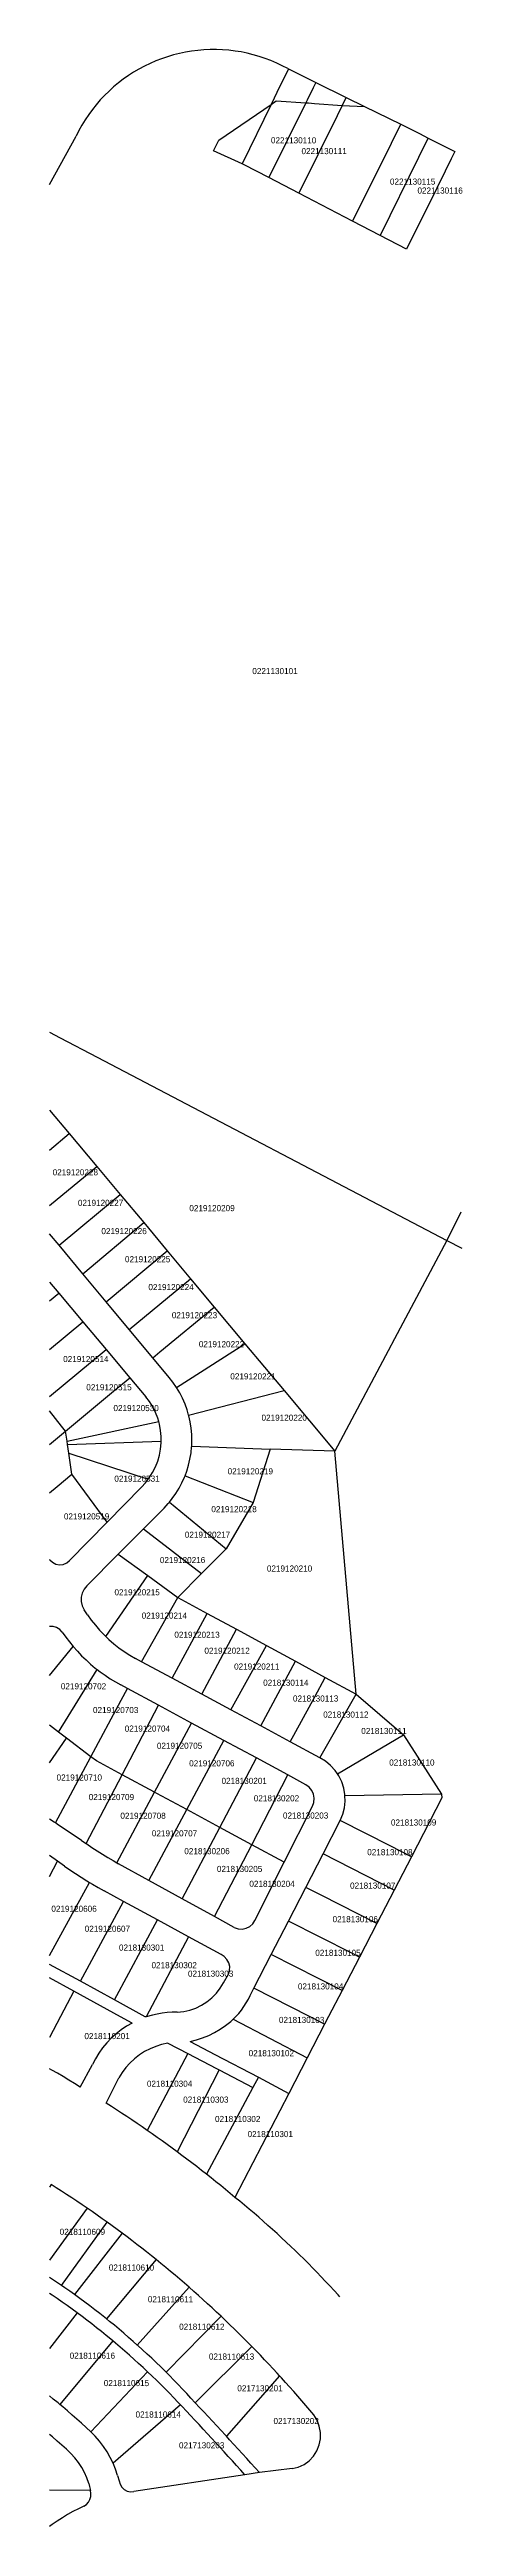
# Model space of a CAD drawing. Header units: inches. Extents: x 3124125 to 3124802, y 10081745 to 10085808.
import ezdxf

# ---------------------------------------------------------------- set-up
doc = ezdxf.new("R2010")
doc.units = ezdxf.units.IN
doc.header["$MEASUREMENT"] = 0
doc.layers.add('labels', color=10, linetype='Continuous')
doc.layers.add('parcels', color=10, linetype='Continuous')

msp = doc.modelspace()

# ---------------------------------------------------------------- linework, layer by layer
at = {"layer": 'parcels', "color": 7}
for p, q in [((3124512.75, 10085767.916667), (3124502.75, 10085747.416667)), ((3124516.666667, 10085775.833333), (3124512.75, 10085767.916667)), ((3124515.666667, 10085776.333333), (3124516.666667, 10085775.833333)), ((3124516.666667, 10085775.833333), (3124561.5, 10085753.666667)), ((3124402.666667, 10085659.166667), (3124488.25, 10085717.666667)), ((3124488.25, 10085717.666667), (3124440.833333, 10085620.333333)), ((3124545.083333, 10085720.25), (3124484.666667, 10085597.666667)), ((3124502.75, 10085747.416667), (3124488.25, 10085717.666667)), ((3124547.166667, 10085724.583333), (3124545.083333, 10085720.25)), ((3124545.083333, 10085720.25), (3124549.833333, 10085720)), ((3124557.25, 10085745.083333), (3124547.166667, 10085724.583333)), ((3124549.833333, 10085720), (3124559.166667, 10085719.333333)), ((3124561.5, 10085753.666667), (3124557.25, 10085745.083333)), ((3124559.166667, 10085719.333333), (3124604.75, 10085715.916667)), ((3124561.5, 10085753.666667), (3124611.25, 10085729.166667)), ((3124606.583333, 10085719.666667), (3124604.75, 10085715.916667)), ((3124611.25, 10085729.166667), (3124606.583333, 10085719.666667)), ((3124611.25, 10085729.166667), (3124641.333333, 10085714.333333)), ((3124596.5, 10085699.166667), (3124533.833333, 10085572.083333)), ((3124604.75, 10085715.916667), (3124596.5, 10085699.166667)), ((3124604.75, 10085715.916667), (3124641.333333, 10085714.333333)), ((3124641.333333, 10085714.333333), (3124700.75, 10085685.083333)), ((3124700.75, 10085685.083333), (3124695.25, 10085674)), ((3124700.75, 10085685.083333), (3124731.666667, 10085669.833333)), ((3124125, 10085586.333333), (3124168.666667, 10085665.833333)), ((3124685.083333, 10085653.583333), (3124622, 10085526.166667)), ((3124695.25, 10085674), (3124685.083333, 10085653.583333)), ((3124740, 10085651), (3124729.916667, 10085630.5)), ((3124731.666667, 10085669.833333), (3124745.75, 10085662.583333)), ((3124745.75, 10085662.583333), (3124740, 10085651)), ((3124745.75, 10085662.583333), (3124758.083333, 10085656.333333)), ((3124758.083333, 10085656.333333), (3124789.5, 10085640.333333)), ((3124444, 10085618.833333), (3124440.833333, 10085620.333333)), ((3124484.666667, 10085597.666667), (3124444, 10085618.833333)), ((3124533.833333, 10085572.083333), (3124484.666667, 10085597.666667)), ((3124729.916667, 10085630.5), (3124667, 10085502.666667)), ((3124622, 10085526.166667), (3124533.833333, 10085572.083333)), ((3124759.833333, 10085580.25), (3124710.333333, 10085480.166667)), ((3124667, 10085502.666667), (3124622, 10085526.166667)), ((3124710.333333, 10085480.166667), (3124667, 10085502.666667)), ((3124125, 10084195.916667), (3124142.666667, 10084186.666667)), ((3124142.666667, 10084186.666667), (3124203.083333, 10084155)), ((3124203.083333, 10084155), (3124776.333333, 10083854.5)), ((3124125, 10084068.25), (3124157.166667, 10084029.75)), ((3124125, 10084002.583333), (3124157.166667, 10084029.75)), ((3124157.166667, 10084029.75), (3124202.416667, 10083975.666667)), ((3124125, 10083911.583333), (3124202.416667, 10083975.666667)), ((3124202.416667, 10083975.666667), (3124240.916667, 10083929.666667)), ((3124140.5, 10083846.583333), (3124240.916667, 10083929.666667)), ((3124240.916667, 10083929.666667), (3124279.416667, 10083883.666667)), ((3124799.5, 10083900.666667), (3124776.333333, 10083854.5)), ((3124140.5, 10083846.583333), (3124125, 10083865.25)), ((3124179.416667, 10083799.916667), (3124279.416667, 10083883.666667)), ((3124279.416667, 10083883.666667), (3124317.916667, 10083837.666667)), ((3124776.333333, 10083854.5), (3124690.666667, 10083693.333333)), ((3124776.333333, 10083854.5), (3124800.833333, 10083841.666667)), ((3124179.416667, 10083799.916667), (3124140.5, 10083846.583333)), ((3124217.75, 10083753.833333), (3124317.916667, 10083837.666667)), ((3124317.916667, 10083837.666667), (3124356.333333, 10083791.666667)), ((3124125, 10083786.25), (3124140.083333, 10083768.25)), ((3124125, 10083755.666667), (3124140.083333, 10083768.25)), ((3124140.083333, 10083768.25), (3124179.833333, 10083720.916667)), ((3124217.75, 10083753.833333), (3124179.416667, 10083799.916667)), ((3124255.75, 10083708.333333), (3124343.333333, 10083780.916667)), ((3124343.333333, 10083780.916667), (3124356.333333, 10083791.666667)), ((3124356.333333, 10083791.666667), (3124395.083333, 10083745.333333)), ((3124255.75, 10083708.333333), (3124217.75, 10083753.833333)), ((3124306.083333, 10083672), (3124395.083333, 10083745.333333)), ((3124395.083333, 10083745.333333), (3124445.416667, 10083685.166667)), ((3124125, 10083675.666667), (3124179.833333, 10083720.916667)), ((3124179.833333, 10083720.916667), (3124217.666667, 10083675.833333)), ((3124294.166667, 10083662.166667), (3124255.75, 10083708.333333)), ((3124690.666667, 10083693.333333), (3124680.166667, 10083673.666667)), ((3124125, 10083598.416667), (3124217.666667, 10083675.833333)), ((3124217.666667, 10083675.833333), (3124256.583333, 10083629.416667)), ((3124294.166667, 10083662.166667), (3124306.083333, 10083672)), ((3124321, 10083629.916667), (3124294.166667, 10083662.166667)), ((3124333.166667, 10083613.416667), (3124445.416667, 10083685.166667)), ((3124445.416667, 10083685.166667), (3124509.75, 10083608.25)), ((3124680.166667, 10083673.666667), (3124592.666667, 10083509.083333)), ((3124151.416667, 10083541.666667), (3124230, 10083607.25)), ((3124230, 10083607.25), (3124256.583333, 10083629.416667)), ((3124256.583333, 10083629.416667), (3124282.75, 10083598.166667)), ((3124353.083333, 10083567.916667), (3124509.75, 10083608.25)), ((3124509.75, 10083608.25), (3124592.666667, 10083509.083333)), ((3124144.75, 10083550.083333), (3124125, 10083575.166667)), ((3124125, 10083519.583333), (3124151.416667, 10083541.666667)), ((3124151.416667, 10083541.666667), (3124144.75, 10083550.083333)), ((3124153.75, 10083525.083333), (3124151.416667, 10083541.666667)), ((3124153.75, 10083525.083333), (3124304, 10083557.5)), ((3124154.5, 10083519.833333), (3124153.75, 10083525.083333)), ((3124154.5, 10083519.833333), (3124308, 10083525.25)), ((3124156.5, 10083505.75), (3124154.5, 10083519.833333)), ((3124161.416667, 10083471.333333), (3124156.5, 10083505.75)), ((3124156.5, 10083505.75), (3124286.666667, 10083462.75)), ((3124358.083333, 10083517.166667), (3124486.916667, 10083512.416667)), ((3124486.916667, 10083512.416667), (3124459, 10083424.583333)), ((3124592.666667, 10083509.083333), (3124486.916667, 10083512.416667)), ((3124627.5, 10083110.333333), (3124592.666667, 10083509.083333)), ((3124125, 10083440.666667), (3124137.5, 10083451.166667)), ((3124137.5, 10083451.166667), (3124161.416667, 10083471.333333)), ((3124219.333333, 10083392.333333), (3124161.416667, 10083471.333333)), ((3124219.333333, 10083392.333333), (3124275.5, 10083449.666667)), ((3124347.166667, 10083468.666667), (3124459, 10083424.583333)), ((3124278.916667, 10083381.5), (3124312.75, 10083415.583333)), ((3124321.583333, 10083425.5), (3124414.75, 10083348.916667)), ((3124459, 10083424.583333), (3124414.75, 10083348.916667)), ((3124157.916667, 10083329.583333), (3124219.333333, 10083392.333333)), ((3124237.583333, 10083339.916667), (3124278.916667, 10083381.5)), ((3124278.916667, 10083381.5), (3124374.25, 10083308.416667)), ((3124125.416667, 10083330.833333), (3124125, 10083331.416667)), ((3124186, 10083287.916667), (3124237.583333, 10083339.916667)), ((3124237.583333, 10083339.916667), (3124285.916667, 10083304.833333)), ((3124414.75, 10083348.916667), (3124374.25, 10083308.416667)), ((3124217.083333, 10083205.166667), (3124285.916667, 10083304.833333)), ((3124285.916667, 10083304.833333), (3124335.166667, 10083269.166667)), ((3124374.25, 10083308.416667), (3124335.166667, 10083269.166667)), ((3124187.25, 10083240.666667), (3124181.5, 10083248.916667)), ((3124275.833333, 10083163.583333), (3124335.166667, 10083269.166667)), ((3124326.083333, 10083136.5), (3124383.5, 10083242.916667)), ((3124335.166667, 10083269.166667), (3124383.5, 10083242.916667)), ((3124383.5, 10083242.916667), (3124431.666667, 10083216.75)), ((3124374.583333, 10083110.333333), (3124431.666667, 10083216.75)), ((3124431.666667, 10083216.75), (3124480.5, 10083190.166667)), ((3124125, 10083141), (3124163.75, 10083188.416667)), ((3124275.833333, 10083163.583333), (3124265.916667, 10083168.916667)), ((3124326.083333, 10083136.5), (3124275.833333, 10083163.583333)), ((3124422.416667, 10083084.583333), (3124480.5, 10083190.166667)), ((3124471.333333, 10083058.25), (3124528.166667, 10083164.333333)), ((3124480.5, 10083190.166667), (3124528.166667, 10083164.333333)), ((3124528.166667, 10083164.333333), (3124577, 10083137.75)), ((3124139.833333, 10083048.166667), (3124203.083333, 10083150.833333)), ((3124252.666667, 10083119.666667), (3124241.666667, 10083125.583333)), ((3124242.333333, 10083100.333333), (3124252.666667, 10083119.666667)), ((3124303.666667, 10083092.166667), (3124252.666667, 10083119.666667)), ((3124374.583333, 10083110.333333), (3124326.083333, 10083136.5)), ((3124559.833333, 10083106.166667), (3124577, 10083137.75)), ((3124577, 10083137.75), (3124627.5, 10083110.333333)), ((3124192.75, 10083007.833333), (3124242.333333, 10083100.333333)), ((3124244, 10082978.166667), (3124303.666667, 10083092.166667)), ((3124357.916667, 10083062.916667), (3124303.666667, 10083092.166667)), ((3124422.416667, 10083084.583333), (3124374.583333, 10083110.333333)), ((3124471.333333, 10083058.25), (3124422.416667, 10083084.583333)), ((3124519.75, 10083032.166667), (3124559.833333, 10083106.166667)), ((3124568.166667, 10083006.083333), (3124627.5, 10083110.333333)), ((3124627.5, 10083110.333333), (3124705.25, 10083043.666667)), ((3124139.833333, 10083048.166667), (3124125, 10083059.5)), ((3124125, 10082997.583333), (3124152.916667, 10083038.25)), ((3124152.916667, 10083038.25), (3124139.833333, 10083048.166667)), ((3124192.75, 10083007.833333), (3124152.916667, 10083038.25)), ((3124297.333333, 10082949.416667), (3124357.916667, 10083062.916667)), ((3124410.5, 10083034.583333), (3124357.916667, 10083062.916667)), ((3124519.75, 10083032.166667), (3124471.333333, 10083058.25)), ((3124597, 10082979.75), (3124705.25, 10083043.666667)), ((3124705.25, 10083043.666667), (3124767.416667, 10082946.166667)), ((3124134.5, 10082899.083333), (3124192.75, 10083007.833333)), ((3124349.833333, 10082921), (3124410.5, 10083034.583333)), ((3124404.083333, 10082891.75), (3124464.166667, 10083005.666667)), ((3124464.166667, 10083005.666667), (3124410.5, 10083034.583333)), ((3124515.666667, 10082977.916667), (3124464.166667, 10083005.666667)), ((3124568.166667, 10083006.083333), (3124519.75, 10083032.166667)), ((3124185, 10082865.25), (3124244, 10082978.166667)), ((3124297.333333, 10082949.416667), (3124244, 10082978.166667)), ((3124456.5, 10082863.5), (3124515.666667, 10082977.916667)), ((3124545.5, 10082961.833333), (3124515.666667, 10082977.916667)), ((3124235.583333, 10082833.75), (3124297.333333, 10082949.416667)), ((3124287.833333, 10082804.916667), (3124349.833333, 10082921)), ((3124301.166667, 10082947.333333), (3124297.333333, 10082949.416667)), ((3124349.833333, 10082921), (3124301.166667, 10082947.333333)), ((3124404.083333, 10082891.75), (3124349.833333, 10082921)), ((3124509.833333, 10082834.75), (3124556, 10082926.583333)), ((3124767.416667, 10082946.166667), (3124609.333333, 10082943.416667)), ((3124177.5, 10082870.416667), (3124147.416667, 10082890.333333)), ((3124342.416667, 10082774.833333), (3124404.083333, 10082891.75)), ((3124456.5, 10082863.5), (3124404.083333, 10082891.75)), ((3124573.5, 10082848.583333), (3124601.75, 10082903.416667)), ((3124684.833333, 10082860.916667), (3124601.75, 10082903.416667)), ((3124138.25, 10082836.25), (3124125, 10082845.666667)), ((3124125, 10082811.25), (3124138.25, 10082836.25)), ((3124149.416667, 10082828.333333), (3124138.25, 10082836.25)), ((3124177.5, 10082870.416667), (3124185, 10082865.25)), ((3124235.583333, 10082833.75), (3124238, 10082832.333333)), ((3124395.5, 10082745.666667), (3124456.5, 10082863.5)), ((3124509.833333, 10082834.75), (3124456.5, 10082863.5)), ((3124461.75, 10082739.333333), (3124509.833333, 10082834.75)), ((3124545.166667, 10082793.5), (3124573.5, 10082848.583333)), ((3124689.916667, 10082789.166667), (3124573.5, 10082848.583333)), ((3124718.25, 10082843.833333), (3124684.833333, 10082860.916667)), ((3124718.25, 10082843.833333), (3124689.916667, 10082789.166667)), ((3124125, 10082681.833333), (3124190.25, 10082801.666667)), ((3124287.833333, 10082804.916667), (3124238, 10082832.333333)), ((3124342.416667, 10082774.833333), (3124287.833333, 10082804.916667)), ((3124516.666667, 10082738.166667), (3124545.166667, 10082793.5)), ((3124570.166667, 10082780.75), (3124545.166667, 10082793.5)), ((3124175.666667, 10082639.5), (3124246.5, 10082770.333333)), ((3124246.5, 10082770.333333), (3124214.5, 10082787.666667)), ((3124302, 10082740.25), (3124246.5, 10082770.333333)), ((3124395.5, 10082745.666667), (3124342.416667, 10082774.833333)), ((3124661.5, 10082734.25), (3124570.166667, 10082780.75)), ((3124689.916667, 10082789.166667), (3124661.5, 10082734.25)), ((3124231.333333, 10082609.166667), (3124302, 10082740.25)), ((3124353.083333, 10082712.5), (3124283.5, 10082581.416667)), ((3124353.083333, 10082712.5), (3124302, 10082740.25)), ((3124406.25, 10082683.583333), (3124353.083333, 10082712.5)), ((3124427.916667, 10082727.833333), (3124395.5, 10082745.666667)), ((3124488.416667, 10082683.166667), (3124516.666667, 10082738.166667)), ((3124620.583333, 10082685.583333), (3124516.666667, 10082738.166667)), ((3124661.5, 10082734.25), (3124633.083333, 10082679.25)), ((3124460, 10082628), (3124488.416667, 10082683.166667)), ((3124604.583333, 10082624.166667), (3124488.416667, 10082683.166667)), ((3124633.083333, 10082679.25), (3124604.583333, 10082624.166667)), ((3124633.083333, 10082679.25), (3124620.583333, 10082685.583333)), ((3124175.666667, 10082639.5), (3124125, 10082667.166667)), ((3124165.083333, 10082623.25), (3124125, 10082645.166667)), ((3124231.333333, 10082609.166667), (3124175.666667, 10082639.5)), ((3124410.25, 10082636.916667), (3124418.666667, 10082650.916667)), ((3124165.083333, 10082623.25), (3124143, 10082581.666667)), ((3124241.5, 10082581.416667), (3124165.083333, 10082623.25)), ((3124282, 10082581.416667), (3124231.333333, 10082609.166667)), ((3124454, 10082616.416667), (3124460, 10082628)), ((3124551.5, 10082581.583333), (3124460, 10082628)), ((3124604.583333, 10082624.166667), (3124582.5, 10082581.583333)), ((3124143, 10082581.666667), (3124125, 10082547.5)), ((3124260.666667, 10082570.916667), (3124241.5, 10082581.416667)), ((3124283.5, 10082581.416667), (3124282, 10082581.416667)), ((3124426.166667, 10082577.583333), (3124429.916667, 10082580.916667)), ((3124426.166667, 10082577.583333), (3124547.583333, 10082514.083333)), ((3124576.083333, 10082569.083333), (3124547.583333, 10082514.083333)), ((3124576.083333, 10082569.083333), (3124551.5, 10082581.583333)), ((3124582.5, 10082581.583333), (3124576.083333, 10082569.083333)), ((3124351.5, 10082521), (3124285, 10082395)), ((3124318.75, 10082537.916667), (3124351.5, 10082521)), ((3124351.5, 10082521), (3124398.5, 10082496.583333)), ((3124355.416667, 10082540.583333), (3124395.75, 10082519.5)), ((3124395.75, 10082519.5), (3124467.416667, 10082482.083333)), ((3124547.583333, 10082514.083333), (3124517.333333, 10082455.666667)), ((3124175.25, 10082465.916667), (3124195.416667, 10082503.083333)), ((3124217.916667, 10082439.583333), (3124238.5, 10082481.083333)), ((3124403.083333, 10082494.25), (3124334.083333, 10082359.833333)), ((3124398.5, 10082496.583333), (3124403.083333, 10082494.25)), ((3124403.083333, 10082494.25), (3124458.5, 10082465.416667)), ((3124467.416667, 10082482.083333), (3124458.5, 10082465.416667)), ((3124467.416667, 10082482.083333), (3124517.333333, 10082455.666667)), ((3124458.5, 10082465.416667), (3124382.166667, 10082323.166667)), ((3124517.333333, 10082455.666667), (3124429, 10082285.083333)), ((3124127.5, 10082306.166667), (3124125, 10082301.666667)), ((3124186.583333, 10082267.333333), (3124125, 10082182.333333)), ((3124144.666667, 10082140.583333), (3124219.583333, 10082244.166667)), ((3124244, 10082226.25), (3124166, 10082125.5)), ((3124299.833333, 10082183), (3124218.416667, 10082085.666667)), ((3124353.916667, 10082137.583333), (3124268.833333, 10082042.916667)), ((3124170.166667, 10082095.75), (3124125, 10082037.166667)), ((3124406.25, 10082090.083333), (3124316, 10081998.416667)), ((3124228.75, 10082049.75), (3124142.083333, 10081945.333333)), ((3124456.666667, 10082040.583333), (3124363.833333, 10081948.25)), ((3124285.833333, 10081999), (3124192.583333, 10081900.666667)), ((3124502.083333, 10081992.5), (3124414.916667, 10081893.333333)), ((3124339.666667, 10081944.833333), (3124229.166667, 10081848.916667)), ((3124236.583333, 10081829), (3124239.083333, 10081820.25)), ((3124445.333333, 10081830.25), (3124263.333333, 10081802.5)), ((3124469.083333, 10081833.75), (3124445.333333, 10081830.25)), ((3124522.833333, 10081840.25), (3124469.083333, 10081833.75)), ((3124192.083333, 10081804.5), (3124125, 10081804.75)), ((3124189.333333, 10081816), (3124190.5, 10081810.75)), ((3124190.5, 10081810.75), (3124192.083333, 10081804.5))]:
    msp.add_line(p, q, dxfattribs=at)
for points in [[(3124515.666667, 10085776.333333), (3124506.583333, 10085781.083333), (3124497.416667, 10085785.5), (3124488, 10085789.5), (3124478.5, 10085793.083333), (3124468.833333, 10085796.333333), (3124459.083333, 10085799.166667), (3124449.166667, 10085801.583333), (3124439.166667, 10085803.666667), (3124429.083333, 10085805.25), (3124419, 10085806.5), (3124408.833333, 10085807.25), (3124398.666667, 10085807.666667), (3124388.416667, 10085807.666667), (3124378.25, 10085807.166667), (3124368.083333, 10085806.333333), (3124358, 10085805.083333), (3124347.916667, 10085803.333333), (3124337.916667, 10085801.25), (3124328.083333, 10085798.75), (3124318.333333, 10085795.916667), (3124308.666667, 10085792.583333), (3124299.166667, 10085788.916667), (3124289.833333, 10085784.833333), (3124280.583333, 10085780.416667), (3124271.666667, 10085775.583333), (3124262.833333, 10085770.416667), (3124254.25, 10085764.916667), (3124245.916667, 10085759), (3124237.833333, 10085752.833333), (3124230, 10085746.333333), (3124222.5, 10085739.5), (3124215.166667, 10085732.333333), (3124208.25, 10085724.916667), (3124201.583333, 10085717.166667), (3124195.25, 10085709.166667), (3124189.166667, 10085701), (3124183.5, 10085692.5), (3124178.166667, 10085683.833333), (3124173.25, 10085674.916667), (3124168.666667, 10085665.833333)], [(3124488.25, 10085717.666667), (3124496.75, 10085723.5), (3124545.083333, 10085720.25)], [(3124440.833333, 10085620.333333), (3124393.833333, 10085641.666667), (3124402.666667, 10085659.166667)], [(3124789.5, 10085640.333333), (3124783.666667, 10085628.5), (3124773.583333, 10085608), (3124759.833333, 10085580.25)], [(3124333.166667, 10083613.416667), (3124327.333333, 10083621.916667), (3124321, 10083629.916667)], [(3124353.083333, 10083567.916667), (3124350.583333, 10083576.583333), (3124347.166667, 10083586.25), (3124343.083333, 10083595.583333), (3124338.416667, 10083604.666667), (3124333.166667, 10083613.416667)], [(3124304, 10083557.5), (3124302.5, 10083562.75), (3124298.833333, 10083572.25), (3124294.25, 10083581.416667), (3124288.916667, 10083590.083333), (3124282.75, 10083598.166667)], [(3124358.083333, 10083517.166667), (3124358.416667, 10083526.25), (3124358.166667, 10083536.5), (3124357.25, 10083546.666667), (3124355.666667, 10083556.833333), (3124353.416667, 10083566.75), (3124353.083333, 10083567.916667)], [(3124286.666667, 10083462.75), (3124288.583333, 10083465.333333), (3124294, 10083474), (3124298.583333, 10083483.083333), (3124302.333333, 10083492.583333), (3124305.166667, 10083502.333333), (3124307.083333, 10083512.416667), (3124308, 10083522.583333), (3124308, 10083525.25)], [(3124308, 10083525.25), (3124308.083333, 10083532.75), (3124307.083333, 10083542.916667), (3124305.25, 10083552.916667), (3124304, 10083557.5)], [(3124347.166667, 10083468.666667), (3124349.916667, 10083476.083333), (3124352.916667, 10083485.833333), (3124355.25, 10083495.833333), (3124357, 10083505.916667), (3124358, 10083516.083333), (3124358.083333, 10083517.166667)], [(3124275.5, 10083449.666667), (3124282.416667, 10083457.166667), (3124286.666667, 10083462.75)], [(3124321.583333, 10083425.5), (3124326.083333, 10083431.083333), (3124332, 10083439.416667), (3124337.416667, 10083448.166667), (3124342.166667, 10083457.166667), (3124346.333333, 10083466.5), (3124347.166667, 10083468.666667)], [(3124312.75, 10083415.583333), (3124319.666667, 10083423.083333), (3124321.583333, 10083425.5)], [(3124125.416667, 10083330.833333), (3124129.583333, 10083326.666667), (3124135.083333, 10083323.75), (3124141.166667, 10083322.583333), (3124147.333333, 10083323.166667), (3124153.083333, 10083325.583333), (3124157.916667, 10083329.583333)], [(3124186, 10083287.916667), (3124181.583333, 10083282.5), (3124178.5, 10083276.083333), (3124176.916667, 10083269.25), (3124176.916667, 10083262.166667), (3124178.5, 10083255.333333), (3124181.5, 10083248.916667)], [(3124187.25, 10083240.666667), (3124193.5, 10083231.916667), (3124200.166667, 10083223.5), (3124207.166667, 10083215.333333), (3124214.583333, 10083207.583333), (3124217.083333, 10083205.166667)], [(3124145.75, 10083212.083333), (3124141.75, 10083216.666667), (3124136.5, 10083219.916667), (3124130.666667, 10083221.583333), (3124125, 10083221.5)], [(3124145.75, 10083212.083333), (3124151.583333, 10083203.916667), (3124157.666667, 10083195.916667), (3124163.75, 10083188.416667)], [(3124217.083333, 10083205.166667), (3124222.333333, 10083200.166667), (3124230.416667, 10083193.083333), (3124238.833333, 10083186.416667), (3124247.583333, 10083180.166667), (3124256.583333, 10083174.333333), (3124265.916667, 10083168.916667)], [(3124163.75, 10083188.416667), (3124170.666667, 10083180.666667), (3124177.583333, 10083173.416667), (3124184.833333, 10083166.416667), (3124192.25, 10083159.666667), (3124199.916667, 10083153.25), (3124203.083333, 10083150.833333)], [(3124203.083333, 10083150.833333), (3124207.833333, 10083147.083333), (3124216, 10083141.25), (3124224.333333, 10083135.75), (3124232.916667, 10083130.5), (3124241.666667, 10083125.583333)], [(3124244, 10082978.166667), (3124202, 10083000.833333), (3124192.75, 10083007.833333)], [(3124597, 10082979.75), (3124593.083333, 10082985.416667), (3124585.75, 10082993.5), (3124577.416667, 10083000.416667), (3124568.166667, 10083006.083333)], [(3124556, 10082926.583333), (3124558.333333, 10082932.916667), (3124559, 10082939.666667), (3124557.916667, 10082946.333333), (3124555.166667, 10082952.5), (3124550.916667, 10082957.833333), (3124545.5, 10082961.833333)], [(3124609.333333, 10082943.416667), (3124609.25, 10082945.666667), (3124607.333333, 10082956.416667), (3124604, 10082966.75), (3124599.166667, 10082976.416667), (3124597, 10082979.75)], [(3124601.75, 10082903.416667), (3124605.833333, 10082913.5), (3124608.5, 10082924.083333), (3124609.666667, 10082934.833333), (3124609.333333, 10082943.416667)], [(3124767.416667, 10082946.166667), (3124768, 10082940.083333), (3124718.25, 10082843.833333)], [(3124134.5, 10082899.083333), (3124132.333333, 10082900.5), (3124125, 10082905.25)], [(3124147.416667, 10082890.333333), (3124139.916667, 10082895.5), (3124134.5, 10082899.083333)], [(3124185, 10082865.25), (3124185.916667, 10082864.666667), (3124194.416667, 10082859), (3124203, 10082853.416667), (3124211.666667, 10082847.916667), (3124220.333333, 10082842.583333), (3124229.166667, 10082837.416667), (3124235.583333, 10082833.75)], [(3124149.416667, 10082828.333333), (3124158.416667, 10082822.083333), (3124167.583333, 10082816), (3124176.75, 10082810), (3124186.083333, 10082804.25), (3124190.25, 10082801.666667)], [(3124190.25, 10082801.666667), (3124195.5, 10082798.583333), (3124204.916667, 10082793.083333), (3124214.5, 10082787.666667)], [(3124427.916667, 10082727.833333), (3124434.166667, 10082725.583333), (3124440.75, 10082725.083333), (3124447.333333, 10082726.416667), (3124453.25, 10082729.333333), (3124458.166667, 10082733.75), (3124461.75, 10082739.333333)], [(3124418.666667, 10082650.916667), (3124420.333333, 10082657.083333), (3124420.416667, 10082663.5), (3124418.916667, 10082669.75), (3124415.916667, 10082675.333333), (3124411.583333, 10082680.083333), (3124406.25, 10082683.583333)], [(3124334.5, 10082588.916667), (3124344.916667, 10082590), (3124355.083333, 10082592.25), (3124365, 10082595.583333), (3124374.333333, 10082600.166667), (3124383.166667, 10082605.75), (3124391.25, 10082612.25), (3124398.583333, 10082619.75), (3124404.916667, 10082628), (3124410.25, 10082636.916667)], [(3124429.916667, 10082580.916667), (3124435.166667, 10082586.666667), (3124439.666667, 10082592.166667), (3124443.75, 10082597.916667), (3124447.5, 10082603.916667), (3124451, 10082610.083333), (3124454, 10082616.416667)], [(3124260.666667, 10082570.916667), (3124251.416667, 10082565.666667), (3124242.583333, 10082559.75), (3124234.166667, 10082553.25), (3124226.25, 10082546.083333), (3124218.916667, 10082538.416667), (3124212.083333, 10082530.25), (3124205.916667, 10082521.583333), (3124200.333333, 10082512.5), (3124195.416667, 10082503.083333)], [(3124334.5, 10082588.916667), (3124326.25, 10082588.833333), (3124318, 10082588.25), (3124309.75, 10082587.166667), (3124301.666667, 10082585.75), (3124293.583333, 10082583.833333), (3124283.5, 10082581.416667)], [(3124355.416667, 10082540.583333), (3124365.833333, 10082543.25), (3124376, 10082546.583333), (3124385.916667, 10082550.75), (3124395.5, 10082555.5), (3124404.75, 10082560.916667), (3124413.583333, 10082567), (3124422, 10082573.666667), (3124426.166667, 10082577.583333)], [(3124318.75, 10082537.916667), (3124308.833333, 10082535.75), (3124299.166667, 10082532.75), (3124289.75, 10082528.833333), (3124280.75, 10082524.083333), (3124272.25, 10082518.583333), (3124264.166667, 10082512.333333), (3124256.75, 10082505.416667), (3124250, 10082497.833333), (3124243.833333, 10082489.75), (3124238.5, 10082481.083333)], [(3124175.25, 10082465.916667), (3124166.083333, 10082471.75), (3124156.833333, 10082477.5), (3124147.5, 10082483.083333), (3124138.083333, 10082488.5), (3124128.583333, 10082493.833333), (3124125, 10082495.833333)], [(3124285, 10082395), (3124276.666667, 10082400.75), (3124268.416667, 10082406.416667), (3124260.083333, 10082412), (3124251.666667, 10082417.583333), (3124243.25, 10082423.166667), (3124234.833333, 10082428.666667), (3124226.416667, 10082434.166667), (3124217.916667, 10082439.583333)], [(3124334.083333, 10082359.833333), (3124326, 10082365.75), (3124317.833333, 10082371.666667), (3124309.666667, 10082377.583333), (3124301.5, 10082383.416667), (3124293.25, 10082389.25), (3124285, 10082395)], [(3124382.166667, 10082323.166667), (3124374.166667, 10082329.333333), (3124366.25, 10082335.5), (3124358.25, 10082341.666667), (3124350.25, 10082347.75), (3124342.166667, 10082353.833333), (3124334.083333, 10082359.833333)], [(3124186.583333, 10082267.333333), (3124178.25, 10082273.083333), (3124169.833333, 10082278.666667), (3124161.416667, 10082284.25), (3124153, 10082289.833333), (3124144.583333, 10082295.333333), (3124136.083333, 10082300.833333), (3124127.5, 10082306.166667)], [(3124429, 10082285.083333), (3124421.333333, 10082291.5), (3124413.5, 10082297.916667), (3124405.75, 10082304.333333), (3124397.916667, 10082310.583333), (3124390, 10082316.916667), (3124382.166667, 10082323.166667)], [(3124219.583333, 10082244.166667), (3124211.333333, 10082250), (3124203.166667, 10082255.833333), (3124194.833333, 10082261.666667), (3124186.583333, 10082267.333333)], [(3124534.416667, 10082191.25), (3124527.666667, 10082197.75), (3124520.416667, 10082204.75), (3124513, 10082211.75), (3124505.583333, 10082218.666667), (3124498.166667, 10082225.583333), (3124490.666667, 10082232.416667), (3124483.083333, 10082239.166667), (3124475.5, 10082245.916667), (3124467.916667, 10082252.583333), (3124460.25, 10082259.25), (3124452.5, 10082265.833333), (3124444.75, 10082272.416667), (3124437, 10082278.916667), (3124429, 10082285.083333)], [(3124244, 10082226.25), (3124235.916667, 10082232.25), (3124227.75, 10082238.25), (3124219.583333, 10082244.166667)], [(3124299.833333, 10082183), (3124292, 10082189.333333), (3124284.083333, 10082195.583333), (3124276.083333, 10082201.833333), (3124268.166667, 10082208), (3124260.166667, 10082214.083333), (3124252.083333, 10082220.25), (3124244, 10082226.25)], [(3124570.083333, 10082155.25), (3124563.666667, 10082161.916667), (3124556.583333, 10082169.166667), (3124549.416667, 10082176.416667), (3124542.25, 10082183.583333), (3124534.416667, 10082191.25)], [(3124144.666667, 10082140.583333), (3124141.5, 10082142.75), (3124133.083333, 10082148.416667), (3124125, 10082153.833333)], [(3124353.916667, 10082137.583333), (3124346.333333, 10082144.166667), (3124338.666667, 10082150.75), (3124331, 10082157.25), (3124323.25, 10082163.75), (3124315.5, 10082170.25), (3124307.666667, 10082176.583333), (3124299.833333, 10082183)], [(3124601.25, 10082121.916667), (3124598.416667, 10082125.083333), (3124591.583333, 10082132.5), (3124584.666667, 10082139.916667), (3124577.666667, 10082147.333333), (3124570.083333, 10082155.25)], [(3124170.166667, 10082095.75), (3124162.083333, 10082101.666667), (3124153.916667, 10082107.583333), (3124145.666667, 10082113.333333), (3124137.416667, 10082119.083333), (3124129.083333, 10082124.75), (3124125, 10082127.5)], [(3124166, 10082125.5), (3124158.25, 10082131.083333), (3124149.916667, 10082136.916667), (3124144.666667, 10082140.583333)], [(3124218.416667, 10082085.666667), (3124215.416667, 10082088.083333), (3124207.416667, 10082094.416667), (3124199.333333, 10082100.75), (3124191.25, 10082106.916667), (3124183.083333, 10082113.083333), (3124174.833333, 10082119.166667), (3124166, 10082125.5)], [(3124406.25, 10082090.083333), (3124398.916667, 10082097), (3124391.5, 10082103.833333), (3124384.083333, 10082110.666667), (3124376.583333, 10082117.416667), (3124369.083333, 10082124.166667), (3124361.5, 10082130.916667), (3124353.916667, 10082137.583333)], [(3124228.75, 10082049.75), (3124225.583333, 10082052.333333), (3124217.833333, 10082058.75), (3124210, 10082065.083333), (3124202.166667, 10082071.333333), (3124194.25, 10082077.5), (3124186.25, 10082083.666667), (3124178.25, 10082089.75), (3124170.166667, 10082095.75)], [(3124268.833333, 10082042.916667), (3124262.333333, 10082048.75), (3124254.583333, 10082055.5), (3124246.916667, 10082062.083333), (3124239.083333, 10082068.75), (3124231.25, 10082075.25), (3124223.333333, 10082081.75), (3124218.416667, 10082085.666667)], [(3124456.666667, 10082040.583333), (3124449.583333, 10082047.75), (3124442.416667, 10082054.916667), (3124435.25, 10082062), (3124428.083333, 10082069.083333), (3124420.833333, 10082076.166667), (3124413.583333, 10082083.083333), (3124406.25, 10082090.083333)], [(3124285.833333, 10081999), (3124278.5, 10082005.833333), (3124271.083333, 10082012.666667), (3124263.666667, 10082019.416667), (3124256.166667, 10082026.166667), (3124248.583333, 10082032.75), (3124241, 10082039.333333), (3124233.333333, 10082045.916667), (3124228.75, 10082049.75)], [(3124316, 10081998.416667), (3124314.5, 10081999.916667), (3124307.25, 10082007.083333), (3124299.833333, 10082014.166667), (3124292.5, 10082021.25), (3124285, 10082028.166667), (3124277.5, 10082035.083333), (3124269.916667, 10082041.916667), (3124268.833333, 10082042.916667)], [(3124502.083333, 10081992.5), (3124498.333333, 10081996.666667), (3124491.5, 10082004.083333), (3124484.583333, 10082011.416667), (3124477.666667, 10082018.833333), (3124470.75, 10082026.083333), (3124463.75, 10082033.333333), (3124456.666667, 10082040.583333)], [(3124339.666667, 10081944.833333), (3124335.583333, 10081949.166667), (3124328.666667, 10081956.5), (3124321.666667, 10081963.75), (3124314.583333, 10081970.916667), (3124307.5, 10081978), (3124300.333333, 10081985.083333), (3124293.083333, 10081992.083333), (3124285.833333, 10081999)], [(3124363.833333, 10081948.25), (3124356.916667, 10081955.75), (3124350, 10081963.25), (3124343, 10081970.75), (3124336, 10081978.083333), (3124328.916667, 10081985.416667), (3124321.75, 10081992.75), (3124316, 10081998.416667)], [(3124558.083333, 10081928.25), (3124551.583333, 10081936), (3124545.083333, 10081943.666667), (3124538.5, 10081951.333333), (3124531.916667, 10081959), (3124525.333333, 10081966.583333), (3124518.583333, 10081974.166667), (3124511.916667, 10081981.666667), (3124505.166667, 10081989.166667), (3124502.083333, 10081992.5)], [(3124142.083333, 10081945.333333), (3124139.083333, 10081947.916667), (3124131.166667, 10081954.333333), (3124125, 10081959.333333)], [(3124192.583333, 10081900.666667), (3124185.083333, 10081907.666667), (3124177.583333, 10081914.5), (3124170, 10081921.333333), (3124162.333333, 10081928.083333), (3124154.666667, 10081934.75), (3124146.916667, 10081941.333333), (3124142.083333, 10081945.333333)], [(3124349.333333, 10081934.5), (3124342.5, 10081941.833333), (3124339.666667, 10081944.833333)], [(3124414.916667, 10081893.333333), (3124413.333333, 10081895.166667), (3124406.25, 10081902.75), (3124399.25, 10081910.333333), (3124392.166667, 10081918), (3124385.083333, 10081925.583333), (3124378, 10081933.083333), (3124370.916667, 10081940.666667), (3124363.833333, 10081948.25)], [(3124229.166667, 10081848.916667), (3124224.5, 10081858.5), (3124219.25, 10081867.75), (3124213.416667, 10081876.583333), (3124207, 10081885.083333), (3124200, 10081893.166667), (3124192.583333, 10081900.666667)], [(3124445.333333, 10081830.25), (3124438.5, 10081837.75), (3124431.75, 10081845.25), (3124424.916667, 10081852.75), (3124418.083333, 10081860.25), (3124411.333333, 10081867.666667), (3124404.416667, 10081875.166667), (3124397.583333, 10081882.583333), (3124390.75, 10081890.083333), (3124383.833333, 10081897.5), (3124377, 10081904.916667), (3124370.083333, 10081912.333333), (3124363.166667, 10081919.666667), (3124356.25, 10081927.083333), (3124349.333333, 10081934.5)], [(3124522.833333, 10081840.25), (3124532.833333, 10081842.75), (3124542.25, 10081847.083333), (3124550.666667, 10081853.166667), (3124557.75, 10081860.666667), (3124563.333333, 10081869.416667), (3124567.25, 10081879.083333), (3124569.166667, 10081889.25), (3124569.25, 10081899.583333), (3124567.333333, 10081909.75), (3124563.583333, 10081919.416667), (3124558.083333, 10081928.25)], [(3124160.083333, 10081864.916667), (3124152.666667, 10081871.833333), (3124145.166667, 10081878.666667), (3124137.583333, 10081885.416667), (3124130, 10081892.166667), (3124125, 10081896.416667)], [(3124189.333333, 10081816), (3124186.166667, 10081825), (3124182.25, 10081833.833333), (3124177.666667, 10081842.25), (3124172.416667, 10081850.25), (3124166.5, 10081857.833333), (3124160.083333, 10081864.916667)], [(3124469.083333, 10081833.75), (3124462.083333, 10081841.416667), (3124455.166667, 10081849.166667), (3124448.25, 10081856.833333), (3124441.25, 10081864.5), (3124434.333333, 10081872.166667), (3124427.333333, 10081879.833333), (3124420.333333, 10081887.5), (3124414.916667, 10081893.333333)], [(3124236.583333, 10081829), (3124233.166667, 10081839.083333), (3124229.166667, 10081848.916667)], [(3124239.083333, 10081820.25), (3124240.916667, 10081814.583333), (3124243.666667, 10081809.833333), (3124247.583333, 10081806), (3124252.416667, 10081803.333333), (3124257.833333, 10081802.166667), (3124263.333333, 10081802.5)], [(3124181.333333, 10081778.75), (3124172.25, 10081774.333333), (3124163.333333, 10081769.75), (3124154.583333, 10081764.833333), (3124146, 10081759.666667), (3124137.583333, 10081754.25), (3124129.333333, 10081748.5), (3124125, 10081745.333333)], [(3124181.333333, 10081778.75), (3124185.416667, 10081781.583333), (3124188.833333, 10081785.25), (3124191.25, 10081789.666667), (3124192.666667, 10081794.5), (3124192.916667, 10081799.5), (3124192.083333, 10081804.5)]]:
    msp.add_lwpolyline(points, dxfattribs=at)

# ---------------------------------------------------------------- texts
at = {"layer": 'labels', "color": 7}
for s, p in [('0221130110', (3124488, 10085653.833333)), ('0221130111', (3124538.083333, 10085636.083333)), ('0221130115', (3124683.166667, 10085586.083333)), ('0221130116', (3124728.25, 10085571.416667)), ('0221130101', (3124457.5, 10084783.333333)), ('0219120228', (3124130.083333, 10083961.25)), ('0219120227', (3124171.5, 10083911.166667)), ('0219120209', (3124354.25, 10083902.5)), ('0219120226', (3124210, 10083864.833333)), ('0219120225', (3124248.666667, 10083818.75)), ('0219120224', (3124287.083333, 10083773)), ('0219120223', (3124325.416667, 10083726.916667)), ('0219120222', (3124369.75, 10083679.416667)), ('0219120514', (3124147.333333, 10083655)), ('0219120515', (3124185.25, 10083608.75)), ('0219120221', (3124421.416667, 10083626.583333)), ('0219120530', (3124229.75, 10083574.583333)), ('0219120220', (3124472.583333, 10083558.833333)), ('0219120531', (3124231.25, 10083458.833333)), ('0219120219', (3124417, 10083470.916667)), ('0219120519', (3124148.583333, 10083396.916667)), ('0219120218', (3124390.333333, 10083408.833333)), ('0219120217', (3124346.833333, 10083366.916667)), ('0219120216', (3124305.916667, 10083325.333333)), ('0219120210', (3124481.333333, 10083311.416667)), ('0219120215', (3124231.416667, 10083272.5)), ('0219120214', (3124276.083333, 10083234.25)), ('0219120213', (3124329.666667, 10083202.833333)), ('0219120212', (3124378.916667, 10083176.666667)), ('0219120211', (3124427.583333, 10083150.666667)), ('0219120702', (3124143.5, 10083118.333333)), ('0218130114', (3124475.25, 10083124.25)), ('0219120703', (3124196.25, 10083079.333333)), ('0218130113', (3124524.166667, 10083098.25)), ('0218130112', (3124573.666667, 10083071.916667)), ('0219120704', (3124248.25, 10083048.916667)), ('0218130111', (3124636.083333, 10083045)), ('0219120705', (3124301, 10083020.75)), ('0219120706', (3124353.916667, 10082992)), ('0218130110', (3124681.916667, 10082993.25)), ('0219120710', (3124136.583333, 10082968.666667)), ('0218130201', (3124407, 10082963.166667)), ('0219120709', (3124189.25, 10082936.583333)), ('0219120708', (3124241.166667, 10082905.916667)), ('0218130202', (3124459.916667, 10082934.583333)), ('0218130203', (3124507.75, 10082906.333333)), ('0219120707', (3124292.75, 10082877.166667)), ('0218130109', (3124684.833333, 10082894.916667)), ('0218130206', (3124346, 10082847.916667)), ('0218130108', (3124645.916667, 10082846.25)), ('0218130205', (3124399.416667, 10082818.75)), ('0218130204', (3124452.666667, 10082794.333333)), ('0218130107', (3124617.75, 10082791.416667)), ('0219120606', (3124128, 10082753.416667)), ('0219120607', (3124182.666667, 10082720.583333)), ('0218130106', (3124589.083333, 10082736.333333)), ('0218130301', (3124238.833333, 10082689.75)), ('0218130302', (3124292.166667, 10082660.833333)), ('0218130105', (3124560.75, 10082681.166667)), ('0218130303', (3124352, 10082647)), ('0218130104', (3124532.25, 10082626.083333)), ('0218110201', (3124182.166667, 10082544.583333)), ('0218130103', (3124501.166667, 10082571.083333)), ('0218130102', (3124451.5, 10082516.583333)), ('0218110304', (3124284.666667, 10082466.5)), ('0218110303', (3124344.083333, 10082440.416667)), ('0218110302', (3124396.333333, 10082408.666667)), ('0218110301', (3124449.75, 10082383.916667)), ('0218110609', (3124141.666667, 10082223.583333)), ('0218110610', (3124222.166667, 10082165)), ('0218110611', (3124286.166667, 10082113)), ('0218110612', (3124337.5, 10082068)), ('0218110616', (3124158, 10082020.5)), ('0218110613', (3124386.25, 10082019)), ('0218110615', (3124213.916667, 10081975.5)), ('0217130201', (3124432.916667, 10081967)), ('0218110614', (3124266.083333, 10081924)), ('0217130202', (3124492.166667, 10081913.333333)), ('0217130203', (3124337.25, 10081873.416667))]:
    msp.add_text(s, height=10, dxfattribs=at).set_placement(p)

doc.saveas('drawing.dxf')
